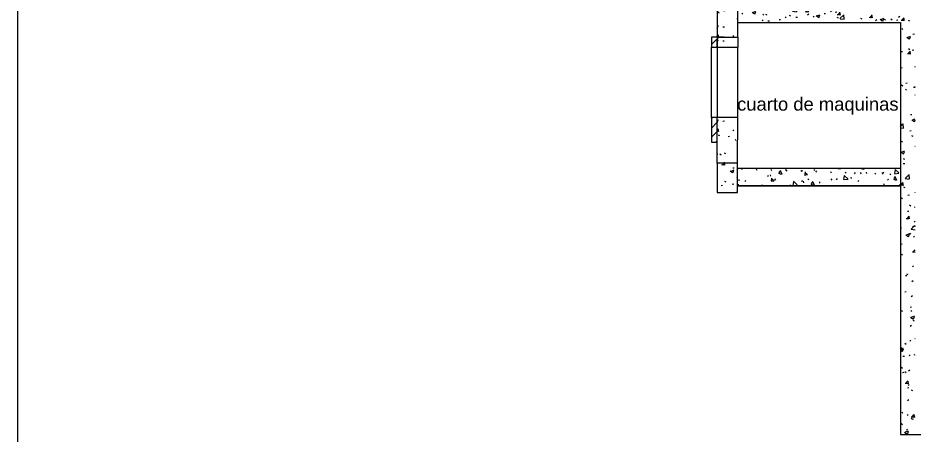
# Model space of a CAD drawing. Header units: inches. Extents: x 131 to 82119, y 71 to 16923.
# Drawn here: x 364.97 to 380.3, y 172.91 to 180.05 of the extents above; entities that cross this region are included whole.
import ezdxf

# ---------------------------------------------------------------- set-up
doc = ezdxf.new("R2010")
doc.units = ezdxf.units.IN
doc.header["$MEASUREMENT"] = 0
doc.layers.add('Arquitectonico', color=253, linetype='Continuous')
doc.styles.add('Arial', font='arial.ttf', dxfattribs={"height": 0.225})
pattern_1 = [(50, (393.4712, 186.17345), (0.546432, -0.047308), [0.057, -0.629]), (355, (393.4712, 186.17345), (-0.105429, 0.57337), [0.046, -0.503]), (100.451, (393.5172, 186.16945), (0.440955, 0.525708), [0.049, -0.534]), (46.184, (393.4712, 186.32545), (0.813123, -0.12606), [0.086, -0.943]), (96.636, (393.5392, 186.31545), (0.711995, 0.742252), [0.073, -0.801]), (351.184, (393.4712, 186.32545), (0.71223, 0.742616), [0.069, -0.754]), (21, (393.5472, 186.28745), (0.454985, -0.306292), [0.057, -0.629]), (326, (393.5472, 186.28745), (0.185766, 0.552594), [0.046, -0.503]), (71.451, (393.5852, 186.26245), (0.640536, 0.246016), [0.049, -0.534]), (37.5, (393.47122, 186.17345), (0.009206, 0.2541166), [0.025, -0.472, 0.025, -0.485, -0.505]), (37.5, (393.47122, 186.17345), (0.009206, 0.2541166), [-1.007, 0.025, -0.48]), (7.5, (393.47122, 186.17345), (0.2004608, 0.3007382), [0.025, -0.266, 0.025, -0.46, -0.192]), (7.5, (393.47122, 186.17345), (0.2004608, 0.3007382), [-0.776, 0.025, -0.167]), (327.5, (393.30122, 186.17345), (0.406483, -0.0170776), [0.025, -0.165, 0.025, -0.569, -0.789]), (327.5, (393.30122, 186.17345), (0.406483, -0.0170776), [-0.785, 0.025, -0.764]), (317.5, (393.22522, 186.17345), (0.4439987, 0.076008), [0.025, -0.223, 0.025, -0.37, -0.56]), (317.5, (393.22522, 186.17345), (0.4439987, 0.076008), [-0.642, 0.025, -0.535])]
pattern_2 = [(45, (398.83122, 196.84045), (-0.07919596, 0.07919596), [])]

msp = doc.modelspace()

# ---------------------------------------------------------------- hatches: boundary and pattern name
at = {"layer": 'Arquitectonico'}
h = msp.add_hatch(dxfattribs=at)
h.set_pattern_fill('FP_2', color=256, angle=720, style=0, pattern_type=2)
h.set_pattern_definition(pattern_1)
h.paths.add_polyline_path([(376.93, 179.969), (380.064, 179.969), (380.064, 180.219), (376.93, 180.219), (376.93, 180.171)], flags=0)
h = msp.add_hatch(dxfattribs=at)
h.set_pattern_fill('FP_2', color=256, angle=720, style=0, pattern_type=2)
h.set_pattern_definition(pattern_1)
h.paths.add_polyline_path([(380.314, 175.372), (380.314, 180.219), (380.064, 180.219), (380.064, 175.372)], flags=0)
h = msp.add_hatch(dxfattribs=at)
h.set_pattern_fill('FP_2', color=256, angle=720, style=0, pattern_type=2)
h.set_pattern_definition(pattern_1)
h.paths.add_polyline_path([(376.93, 179.719), (377.28, 179.719), (377.28, 179.969), (376.93, 179.969)], flags=0)
h = msp.add_hatch(dxfattribs=at)
h.set_pattern_fill('FP_37', color=256, angle=720, style=0, pattern_type=2)
h.set_pattern_definition(pattern_2)
h.paths.add_polyline_path([(376.93, 179.549), (376.93, 179.719), (376.83, 179.719), (376.83, 179.549), (376.919, 179.549)])
h = msp.add_hatch(dxfattribs=at)
h.set_pattern_fill('FP_37', color=256, angle=720, style=0, pattern_type=2)
h.set_pattern_definition(pattern_2)
h.paths.add_polyline_path([(377.05, 179.669), (377.05, 179.719), (376.93, 179.719), (376.93, 179.669)], flags=0)
h = msp.add_hatch(dxfattribs=at)
h.set_pattern_fill('FP_2', color=256, angle=720, style=0, pattern_type=2)
h.set_pattern_definition([(50, (393.46793, 185.9332), (0.546432, -0.047308), [0.057, -0.629]), (355, (393.46793, 185.9332), (-0.105429, 0.57337), [0.046, -0.503]), (100.451, (393.51393, 185.9292), (0.440955, 0.525708), [0.049, -0.534]), (46.184, (393.4679, 186.0852), (0.813123, -0.12606), [0.086, -0.943]), (96.636, (393.5359, 186.0752), (0.711995, 0.742252), [0.073, -0.801]), (351.184, (393.4679, 186.0852), (0.71223, 0.742616), [0.069, -0.754]), (21, (393.54393, 186.0472), (0.454985, -0.306292), [0.057, -0.629]), (326, (393.54393, 186.0472), (0.185766, 0.552594), [0.046, -0.503]), (71.451, (393.58193, 186.0222), (0.640536, 0.246016), [0.049, -0.534]), (37.5, (393.46793, 185.9332), (0.009206, 0.2541166), [0.025, -0.472, 0.025, -0.485, -0.505]), (37.5, (393.46793, 185.9332), (0.009206, 0.2541166), [-1.007, 0.025, -0.48]), (7.5, (393.46793, 185.9332), (0.2004608, 0.3007382), [0.025, -0.266, 0.025, -0.46, -0.192]), (7.5, (393.46793, 185.9332), (0.2004608, 0.3007382), [-0.776, 0.025, -0.167]), (327.5, (393.29793, 185.9332), (0.406483, -0.0170776), [0.025, -0.165, 0.025, -0.569, -0.789]), (327.5, (393.29793, 185.9332), (0.406483, -0.0170776), [-0.785, 0.025, -0.764]), (317.5, (393.22193, 185.9332), (0.443999, 0.076008), [0.025, -0.223, 0.025, -0.37, -0.56]), (317.5, (393.22193, 185.9332), (0.443999, 0.076008), [-0.642, 0.025, -0.535])])
h.paths.add_polyline_path([(376.93, 179.549), (377.28, 179.549), (377.28, 179.719), (376.93, 179.719)])
h = msp.add_hatch(dxfattribs=at)
h.set_pattern_fill('FP_37', color=256, angle=720, style=0, pattern_type=2)
h.set_pattern_definition(pattern_2)
h.paths.add_polyline_path([(376.93, 177.924), (376.93, 178.344), (376.83, 178.344), (376.83, 177.924), (376.919, 177.924)], flags=0)
h = msp.add_hatch(dxfattribs=at)
h.set_pattern_fill('FP_2', color=256, angle=720, style=0, pattern_type=2)
h.set_pattern_definition([(50, (393.4712, 184.5632), (0.546432, -0.047308), [0.057, -0.629]), (355, (393.4712, 184.5632), (-0.105429, 0.57337), [0.046, -0.503]), (100.451, (393.5172, 184.5592), (0.440955, 0.525708), [0.049, -0.534]), (46.184, (393.4712, 184.7152), (0.813123, -0.12606), [0.086, -0.943]), (96.636, (393.5392, 184.7052), (0.711995, 0.742252), [0.073, -0.801]), (351.184, (393.4712, 184.7152), (0.71223, 0.742616), [0.069, -0.754]), (21, (393.5472, 184.6772), (0.454985, -0.306292), [0.057, -0.629]), (326, (393.5472, 184.6772), (0.185766, 0.552594), [0.046, -0.503]), (71.451, (393.5852, 184.6522), (0.640536, 0.246016), [0.049, -0.534]), (37.5, (393.47122, 184.5632), (0.009206, 0.2541166), [0.025, -0.472, 0.025, -0.485, -0.505]), (37.5, (393.47122, 184.5632), (0.009206, 0.2541166), [-1.007, 0.025, -0.48]), (7.5, (393.47122, 184.5632), (0.2004608, 0.3007382), [0.025, -0.266, 0.025, -0.46, -0.192]), (7.5, (393.47122, 184.5632), (0.2004608, 0.3007382), [-0.776, 0.025, -0.167]), (327.5, (393.30122, 184.5632), (0.406483, -0.0170776), [0.025, -0.165, 0.025, -0.569, -0.789]), (327.5, (393.30122, 184.5632), (0.406483, -0.0170776), [-0.785, 0.025, -0.764]), (317.5, (393.22522, 184.5632), (0.443999, 0.076008), [0.025, -0.223, 0.025, -0.37, -0.56]), (317.5, (393.22522, 184.5632), (0.443999, 0.076008), [-0.642, 0.025, -0.535])])
h.paths.add_polyline_path([(376.929, 177.064), (377.279, 177.064), (377.28, 178.349), (376.93, 178.349)])
h = msp.add_hatch(dxfattribs=at)
h.set_pattern_fill('FP_2', color=256, angle=630, style=0, pattern_type=2)
h.set_pattern_definition([(320, (386.12347, 168.6048), (-0.047308, -0.546432), [0.057, -0.629]), (265, (386.1235, 168.6048), (0.57337, 0.105429), [0.046, -0.503]), (10.451, (386.11947, 168.5588), (0.525708, -0.440955), [0.049, -0.534]), (316.184, (386.2755, 168.6048), (-0.12606, -0.813123), [0.086, -0.943]), (6.636, (386.2655, 168.5368), (0.74225, -0.711995), [0.073, -0.801]), (261.184, (386.2755, 168.6048), (0.742616, -0.71223), [0.069, -0.754]), (291, (386.23747, 168.5288), (-0.306292, -0.454985), [0.057, -0.629]), (236, (386.2375, 168.5288), (0.552594, -0.185766), [0.046, -0.503]), (341.451, (386.21247, 168.4908), (0.246016, -0.640536), [0.049, -0.534]), (307.5, (386.12347, 168.60481), (0.2541166, -0.009206), [0.025, -0.472, 0.025, -0.485, -0.505]), (307.5, (386.12347, 168.60481), (0.2541166, -0.009206), [-1.007, 0.025, -0.48]), (277.5, (386.12347, 168.60481), (0.300738, -0.200461), [0.025, -0.266, 0.025, -0.46, -0.192]), (277.5, (386.12347, 168.60481), (0.300738, -0.200461), [-0.776, 0.025, -0.167]), (237.5, (386.12347, 168.77481), (-0.0170776, -0.406483), [0.025, -0.165, 0.025, -0.569, -0.789]), (237.5, (386.12347, 168.77481), (-0.0170776, -0.406483), [-0.785, 0.025, -0.764]), (227.5, (386.12347, 168.8508), (0.076008, -0.443999), [0.025, -0.223, 0.025, -0.37, -0.56]), (227.5, (386.12347, 168.8508), (0.076008, -0.443999), [-0.642, 0.025, -0.535])])
h.paths.add_polyline_path([(377.279, 177.329), (377.279, 177.179), (380.064, 177.179), (380.064, 177.479), (377.279, 177.479)])
h = msp.add_hatch(dxfattribs=at)
h.set_pattern_fill('FP_2', color=256, angle=720, style=0, pattern_type=2)
h.set_pattern_definition(pattern_1)
h.paths.add_polyline_path([(380.064, 172.926), (380.314, 172.926), (380.314, 175.372), (380.064, 175.372), (380.064, 174.788)], flags=0)

# ---------------------------------------------------------------- linework, layer by layer
msp.add_lwpolyline([(364.972, 194.408), (402.335, 194.408), (402.335, 110.529), (364.972, 110.529)], close=True)
for p, q in [((376.93, 185.252), (376.93, 179.969)), ((376.93, 179.969), (376.93, 179.719)), ((377.28, 179.969), (380.064, 179.969)), ((380.064, 179.969), (380.064, 172.926)), ((376.93, 179.719), (376.83, 179.719)), ((376.83, 179.719), (376.83, 179.549)), ((376.93, 179.719), (377.28, 179.719)), ((377.05, 179.719), (376.93, 179.719)), ((376.93, 179.719), (376.93, 179.549)), ((376.93, 179.719), (376.93, 179.669)), ((376.93, 179.549), (376.93, 179.669)), ((377.28, 179.719), (377.28, 179.549)), ((376.83, 179.549), (377.28, 179.549)), ((376.83, 178.344), (376.83, 179.549)), ((376.93, 179.549), (376.93, 178.349)), ((376.93, 179.549), (376.93, 178.349)), ((377.28, 178.349), (377.28, 179.549)), ((376.93, 178.344), (376.83, 178.344)), ((376.83, 178.344), (376.83, 177.924)), ((376.929, 177.564), (376.93, 178.349)), ((376.93, 178.349), (377.28, 178.349)), ((377.279, 177.564), (377.28, 178.349)), ((376.83, 177.924), (376.929, 177.924)), ((377.279, 177.479), (380.064, 177.479)), ((377.279, 177.179), (380.064, 177.179)), ((380.064, 172.926), (385.213, 172.926))]:
    msp.add_line(p, q, dxfattribs=at)
for points in [[(376.93, 180.219), (376.93, 179.719), (377.28, 179.719), (377.28, 180.219), (376.93, 180.219)], [(376.929, 177.564), (376.929, 177.064), (377.279, 177.064), (377.279, 177.564), (376.929, 177.564)]]:
    msp.add_lwpolyline(points, dxfattribs=at)
msp.add_lwpolyline([(377.279, 177.479), (380.064, 177.479), (380.064, 177.179), (377.279, 177.179)], close=True, dxfattribs=at)

# ---------------------------------------------------------------- texts
at = {"layer": 'Arquitectonico', "insert": (377.27, 178.687), "char_height": 0.225, "width": 3.02437, "attachment_point": 1, "style": 'Arial'}
msp.add_mtext('cuarto de maquinas', dxfattribs=at)

doc.saveas('drawing.dxf')
